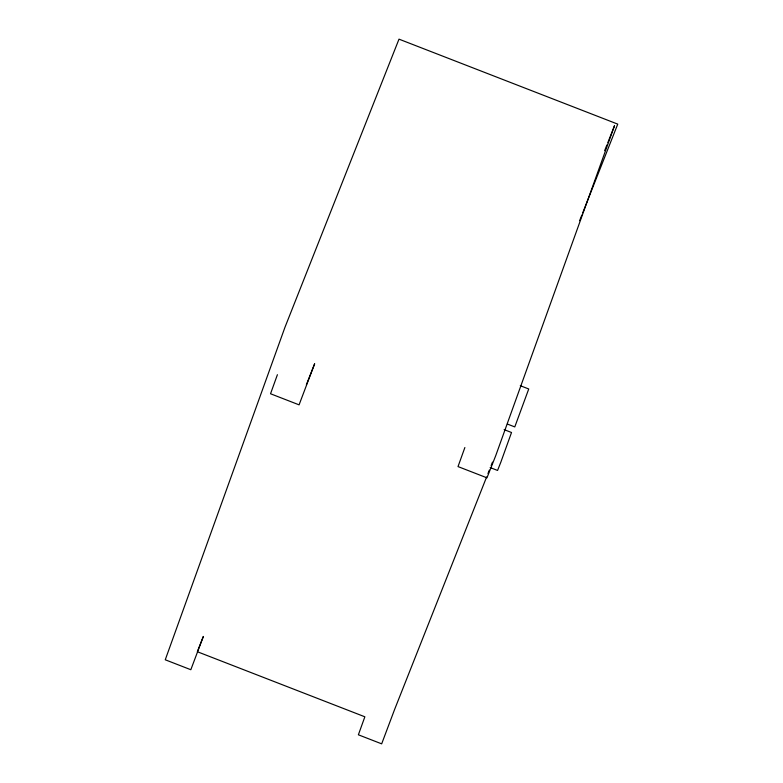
<?xml version="1.0" encoding="UTF-8"?>
<svg xmlns="http://www.w3.org/2000/svg" width="783" height="783" viewBox="0 0 783 783"><rect width="100%" height="100%" fill="white"/><g stroke="black" fill="none" stroke-linecap="round" stroke-linejoin="round"><path stroke-width="1.17" d="M277.407 374.695L270.536 393.761L299.077 404.85L314.658 363.743L306.378 384.678M464.877 447.524L458.016 466.59L486.957 477.826L495.678 455.794L614.528 125.681L607.794 142.702M197.737 650.624L203.355 636.442L190.827 669.719L165.252 659.785L284.992 327.206L398.997 39.15L617.748 124.125L582.748 212.78M604.652 150.639L606.894 144.963M579.606 220.718L581.847 215.051M486.644 476.916L394.583 709.515L381.673 743.85L358.379 734.797L364.858 716.797L197.306 651.71M487.985 473.519L489.336 470.113M491.127 465.572L492.478 462.166M520.284 385.696L528.74 388.975L514.783 426.921L507.384 424.053M504.115 429.622L511.524 432.5L500.846 462.156L497.567 470.446L490.158 467.568"/></g></svg>
